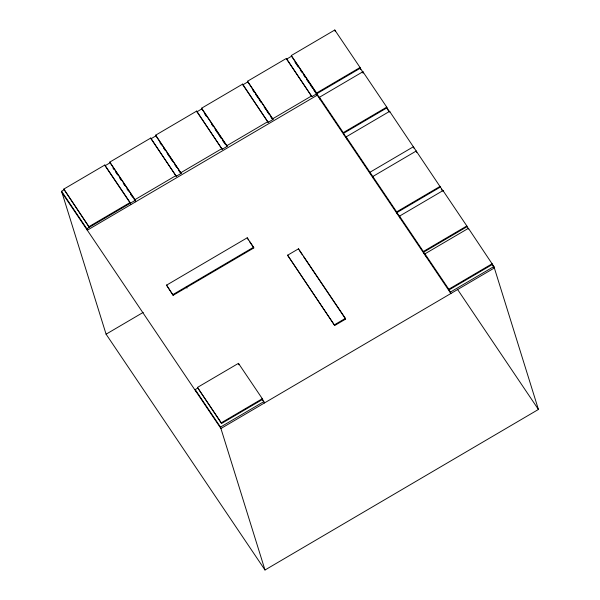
<?xml version="1.0" encoding="UTF-8"?>
<svg xmlns="http://www.w3.org/2000/svg" width="600" height="600" viewBox="0 0 600 600"><rect width="100%" height="100%" fill="white"/><g stroke="black" fill="none" stroke-linecap="round" stroke-linejoin="round"><path stroke-width="0.9" d="M63.81 189.097L89.302 227.317L63.81 189.097L104.828 165.023L130.095 202.515L130.762 204.667M359.685 68.123L360.72 69.653L360.045 67.492L334.785 30L291.308 55.53L316.575 93.023L317.243 95.175L87.293 230.197L86.843 228.757L135.24 200.34L109.748 162.127L150.765 138.045L176.25 176.257L181.178 173.37L155.685 135.157L196.702 111.075L222.188 149.288L227.115 146.4L226.89 145.68L201.623 108.188L242.64 84.105L268.125 122.317L273.045 119.43L247.56 81.218L286.388 58.418L311.873 96.63L360.27 68.213L363.135 72.457L362.91 71.738L319.433 97.267L320.108 99.42M425.618 256.005L424.942 253.853L468.42 228.322L493.912 266.535L538.425 409.455L264.998 570L106.087 334.185L61.575 191.265L64.035 189.817M130.32 203.235L105.052 165.735L109.972 162.847M176.25 176.257L150.99 138.765L155.91 135.877L155.685 135.157M222.188 149.288L196.928 111.795L201.847 108.907L201.623 108.188M268.125 122.317L242.858 84.825L247.785 81.93L247.56 81.218M311.873 96.63L286.605 59.137L291.532 56.242L291.308 55.53M89.078 226.597L130.095 202.515M135.24 200.34L135.015 199.627L176.032 175.545M180.953 172.65L221.962 148.567M226.89 145.68L267.9 121.597M272.82 118.71L311.647 95.91M316.575 93.023L360.045 67.492M343.942 134.797L343.267 132.637L386.745 107.115L362.91 71.738M346.8 139.042L346.125 136.882L389.603 111.36L443.22 191.31L442.995 190.59L399.518 216.12L400.192 218.272M166.56 285.157L247.222 237.795L253.583 247.23L253.808 247.95L173.145 295.312L166.56 285.157L173.145 295.312M172.92 294.593L253.583 247.23M106.087 334.185L143.19 312.397M287.595 255.233L298.53 248.812L345.405 318.375L345.63 319.095L334.695 325.515L287.595 255.233L334.695 325.515M397.335 214.028L396.66 211.875L440.138 186.345M440.362 187.065L396.885 212.595L399.743 216.833M424.028 253.65L423.353 251.49L466.83 225.968L442.995 190.59M466.83 225.968L467.055 226.68L423.577 252.21L425.168 254.565M262.522 399.435L221.513 423.518L197.452 387.428L238.47 363.345L262.305 398.715L264.405 402.99M195.66 391.028L195.218 389.588L197.678 388.14M334.47 324.803L345.405 318.375M221.513 423.518L221.288 422.798L262.305 398.715M313.635 89.82L450.885 293.498L448.778 289.222L492.255 263.7M449.002 289.942L492.48 264.413M264.998 570L220.478 427.088L263.955 401.558M450.435 292.065L493.912 266.535M494.355 267.975L220.928 428.52L62.025 192.705M467.055 226.68L468.645 229.042L468.42 228.322M362.153 71.775L363.105 73.185M387.893 109.98L388.845 111.39M441.285 189.21L442.237 190.627M492.293 264.915L493.845 267.21M457.403 289.215L538.425 409.455M319.433 97.267L343.267 132.637M346.125 136.882L396.66 211.875M399.518 216.12L423.353 251.49M424.942 253.853L448.778 289.222M291.532 56.242L319.657 97.988M346.35 137.602L343.493 133.358L386.97 107.828L389.827 112.073L389.603 111.36M295.072 62.273L298.163 66.863M300.225 69.922L301.778 72.218M303.84 75.278L305.385 77.58M306.413 79.11L308.993 82.935M310.028 84.465L312.6 88.29M247.785 81.93L273.045 119.43M252.87 90.255L254.415 92.55M255.45 94.08L258.022 97.905M259.058 99.435L261.12 102.502M264.21 107.093L265.763 109.387M266.79 110.917L269.37 114.743M270.397 116.273L271.95 118.567M299.28 250.305L302.4 254.94M303.442 256.485L345.63 319.095M201.847 108.907L227.115 146.4M204.87 114.165L206.415 116.46M211.575 124.118L213.12 126.413M215.183 129.472L217.763 133.297M218.79 134.828L221.37 138.653M222.405 140.183L224.978 144.007M248.423 239.97L247.222 237.795M249.405 241.417L253.808 247.95M155.91 135.877L181.178 173.37M159.968 142.672L161.512 144.968M163.575 148.028L165.12 150.322M167.183 153.382L169.762 157.208M170.797 158.738L172.86 161.797M174.922 164.858L176.468 167.153M178.53 170.22L180.075 172.515M109.748 162.127L135.015 199.627M113.002 168.113L114.03 169.642M115.575 171.938L117.637 174.998M119.7 178.058L121.252 180.352M123.315 183.413L124.86 185.708M126.922 188.775L128.468 191.07M130.53 194.13L132.593 197.19M134.137 199.485L135.69 201.78M187.02 288.15L186.315 286.725M261.795 399.12L262.837 400.673M197.452 387.428L221.288 422.798M61.575 191.265L86.843 228.757M195.218 389.588L220.478 427.088M416.745 152.415L416.303 150.975L372.825 176.498L373.493 178.657M413.888 148.17L413.438 146.73L369.968 172.252L370.635 174.413M386.745 107.115L387.412 109.267M334.785 30L335.228 31.44M286.388 58.418L286.605 59.137M298.53 248.812L298.755 249.532M242.64 84.105L242.858 84.825M196.702 111.075L196.928 111.795M238.47 363.345L238.913 364.778M150.765 138.045L150.99 138.765M104.828 165.023L105.052 165.735"/></g></svg>
